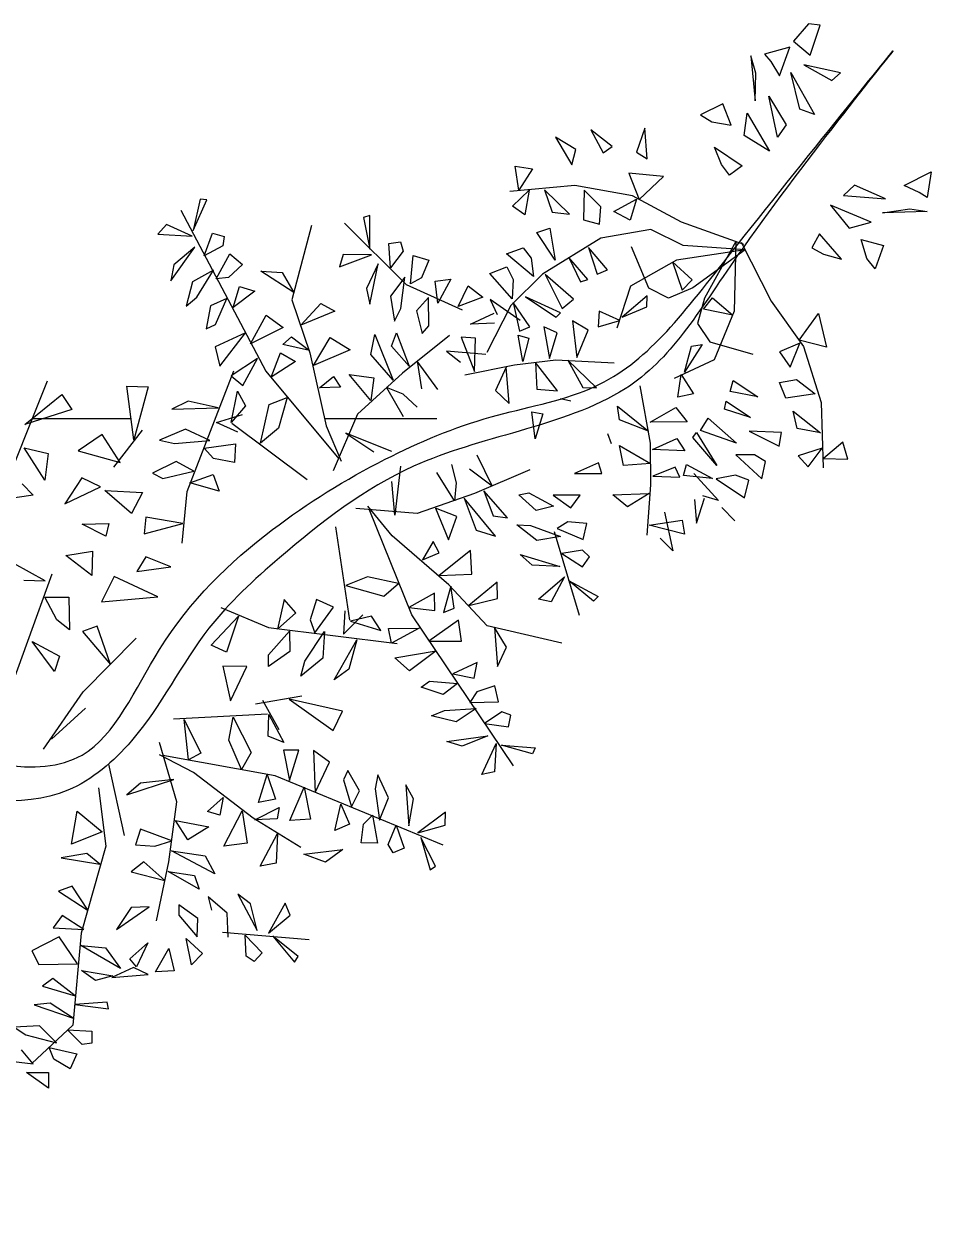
# Model space of a CAD drawing. Header units: millimetres. Extents: x 253.04 to 254.16, y 2603.95 to 2605.54.
# Drawn here: x 253.535 to 254.161, y 2604.718 to 2605.543 of the extents above; entities that cross this region are included whole.
import ezdxf

# ---------------------------------------------------------------- set-up
doc = ezdxf.new("R2010")
doc.units = ezdxf.units.MM
doc.header["$LTSCALE"] = 10
doc.layers.add('Vegetais', color=94, linetype='Continuous')

msp = doc.modelspace()

# ---------------------------------------------------------------- linework, layer by layer
at = {"layer": 'Vegetais'}
for p, q in [((254.07607, 2605.54347), (254.06574, 2605.53153)), ((254.08432, 2605.54254), (254.07607, 2605.54347)), ((254.0774, 2605.5218), (254.08432, 2605.54254)), ((254.06325, 2605.52737), (254.04585, 2605.52249)), ((254.0562, 2605.50769), (254.06325, 2605.52737)), ((254.06574, 2605.53153), (254.0774, 2605.5218)), ((254.03636, 2605.52135), (254.03944, 2605.49047)), ((254.03971, 2605.50955), (254.03636, 2605.52135)), ((254.04585, 2605.52249), (254.0501, 2605.51744)), ((254.0774, 2605.5218), (254.0774, 2605.5218)), ((254.0501, 2605.51744), (254.0562, 2605.50769)), ((254.06406, 2605.50992), (254.06406, 2605.50992)), ((254.07012, 2605.48453), (254.06406, 2605.50992)), ((254.06406, 2605.50992), (254.08041, 2605.48085)), ((254.07305, 2605.51528), (254.07305, 2605.51528)), ((254.09833, 2605.50977), (254.07305, 2605.51528)), ((254.07305, 2605.51528), (254.09235, 2605.50434)), ((254.03944, 2605.49047), (254.03971, 2605.50955)), ((254.0562, 2605.50769), (254.0562, 2605.50769)), ((254.09235, 2605.50434), (254.09833, 2605.50977)), ((254.04868, 2605.49372), (254.04868, 2605.49372)), ((254.05467, 2605.46533), (254.04868, 2605.49372)), ((254.04868, 2605.49372), (254.06072, 2605.47377)), ((254.017, 2605.48841), (254.00165, 2605.48078)), ((254.02284, 2605.4737), (254.017, 2605.48841)), ((254.03944, 2605.49047), (254.03944, 2605.49047)), ((254.00165, 2605.48078), (254.00951, 2605.47594)), ((254.03185, 2605.46644), (254.03384, 2605.48187)), ((254.03384, 2605.48187), (254.03384, 2605.48187)), ((254.03384, 2605.48187), (254.0492, 2605.45568)), ((254.08041, 2605.48085), (254.07012, 2605.48453)), ((253.92601, 2605.47027), (253.92601, 2605.47027)), ((253.94064, 2605.45898), (253.92601, 2605.47027)), ((253.92601, 2605.47027), (253.93454, 2605.4546)), ((253.96332, 2605.47156), (253.95739, 2605.455)), ((253.96332, 2605.47156), (253.96332, 2605.47156)), ((253.9648, 2605.45033), (253.96332, 2605.47156)), ((254.00951, 2605.47594), (254.02284, 2605.4737)), ((254.02284, 2605.4737), (254.02284, 2605.4737)), ((254.06072, 2605.47377), (254.05467, 2605.46533)), ((253.90156, 2605.4654), (253.90156, 2605.4654)), ((253.91565, 2605.45682), (253.90156, 2605.4654)), ((253.90156, 2605.4654), (253.91286, 2605.44621)), ((254.0492, 2605.45568), (254.03185, 2605.46644)), ((253.91286, 2605.44621), (253.91565, 2605.45682)), ((253.93454, 2605.4546), (253.94064, 2605.45898)), ((253.95739, 2605.455), (253.9648, 2605.45033)), ((254.0113, 2605.45839), (254.0113, 2605.45839)), ((254.01615, 2605.44656), (254.0113, 2605.45839)), ((254.0113, 2605.45839), (254.03041, 2605.4455)), ((253.87368, 2605.44534), (253.88567, 2605.44358)), ((253.87633, 2605.42875), (253.87368, 2605.44534)), ((254.02155, 2605.43908), (254.01615, 2605.44656)), ((254.03041, 2605.4455), (254.02155, 2605.43908)), ((253.88567, 2605.44358), (253.87633, 2605.42875)), ((253.95223, 2605.44057), (253.95934, 2605.42238)), ((253.97607, 2605.4381), (253.95223, 2605.44057)), ((253.95934, 2605.42238), (253.97607, 2605.4381)), ((254.14211, 2605.43198), (254.16075, 2605.44145)), ((254.16075, 2605.44145), (254.1581, 2605.42358)), ((253.91489, 2605.432), (253.87, 2605.42788)), ((253.87188, 2605.41773), (253.88339, 2605.42875)), ((253.87633, 2605.42875), (253.87633, 2605.42875)), ((253.88339, 2605.42875), (253.88031, 2605.41168)), ((253.88339, 2605.42875), (253.88339, 2605.42875)), ((253.89407, 2605.42896), (253.89407, 2605.42896)), ((253.89407, 2605.42896), (253.89914, 2605.41352)), ((253.91128, 2605.4122), (253.89407, 2605.42896)), ((253.95471, 2605.42482), (253.91489, 2605.432)), ((253.92127, 2605.42882), (253.92097, 2605.40823)), ((253.92127, 2605.42882), (253.92127, 2605.42882)), ((253.93274, 2605.41714), (253.92127, 2605.42882)), ((254.10789, 2605.4322), (254.10028, 2605.42514)), ((254.1292, 2605.42276), (254.10789, 2605.4322)), ((254.14211, 2605.43198), (254.14211, 2605.43198)), ((254.15255, 2605.42716), (254.14211, 2605.43198)), ((253.65636, 2605.42256), (253.65145, 2605.40084)), ((253.65145, 2605.40084), (253.66087, 2605.42209)), ((253.66087, 2605.42209), (253.65636, 2605.42256)), ((253.94172, 2605.41405), (253.95739, 2605.42257)), ((253.95739, 2605.42257), (253.95316, 2605.40794)), ((253.98858, 2605.40664), (253.95471, 2605.42482)), ((253.95739, 2605.42257), (253.95739, 2605.42257)), ((253.95934, 2605.42238), (253.95934, 2605.42238)), ((254.10028, 2605.42514), (254.1292, 2605.42276)), ((254.1292, 2605.42276), (254.1292, 2605.42276)), ((254.1581, 2605.42358), (254.15255, 2605.42716)), ((253.64293, 2605.41486), (253.70155, 2605.30374)), ((253.77343, 2605.41118), (253.76912, 2605.40977)), ((253.7735, 2605.38793), (253.77343, 2605.41118)), ((253.88031, 2605.41168), (253.87188, 2605.41773)), ((253.89914, 2605.41352), (253.91128, 2605.4122)), ((253.93203, 2605.40528), (253.93274, 2605.41714)), ((253.95316, 2605.40794), (253.94172, 2605.41405)), ((254.0914, 2605.41849), (254.10425, 2605.40263)), ((254.11931, 2605.40655), (254.0914, 2605.41849)), ((254.12713, 2605.41319), (254.14603, 2605.41585)), ((254.15816, 2605.41402), (254.12713, 2605.41319)), ((254.12713, 2605.41319), (254.12713, 2605.41319)), ((254.14603, 2605.41585), (254.15816, 2605.41402)), ((253.63311, 2605.40512), (253.62722, 2605.39829)), ((253.65086, 2605.39703), (253.63311, 2605.40512)), ((253.73326, 2605.40437), (253.7195, 2605.35311)), ((253.7559, 2605.40592), (253.79855, 2605.36366)), ((253.76912, 2605.40977), (253.7735, 2605.38793)), ((253.92097, 2605.40823), (253.93203, 2605.40528)), ((254.03147, 2605.39129), (253.98858, 2605.40664)), ((254.10425, 2605.40263), (254.11931, 2605.40655)), ((254.11931, 2605.40655), (254.11931, 2605.40655)), ((253.62722, 2605.39829), (253.65086, 2605.39703)), ((253.65918, 2605.38332), (253.66493, 2605.39915)), ((253.66493, 2605.39915), (253.67283, 2605.39682)), ((253.67283, 2605.39682), (253.67189, 2605.39024)), ((253.88861, 2605.39962), (253.89769, 2605.40243)), ((253.90142, 2605.3804), (253.88861, 2605.39962)), ((253.93286, 2605.39564), (253.89264, 2605.37068)), ((253.89769, 2605.40243), (253.90142, 2605.3804)), ((253.96726, 2605.4015), (253.93286, 2605.39564)), ((253.98957, 2605.39049), (253.96726, 2605.4015)), ((254.08366, 2605.39858), (254.0784, 2605.38898)), ((254.09885, 2605.38124), (254.08366, 2605.39858)), ((254.11259, 2605.39461), (254.11259, 2605.39461)), ((254.11649, 2605.38167), (254.11259, 2605.39461)), ((254.11259, 2605.39461), (254.12791, 2605.39067)), ((253.63602, 2605.36626), (253.65267, 2605.38941)), ((253.65267, 2605.38941), (253.63822, 2605.37718)), ((253.67189, 2605.39024), (253.65918, 2605.38332)), ((253.7865, 2605.3919), (253.79467, 2605.393)), ((253.78771, 2605.3751), (253.7865, 2605.3919)), ((253.79649, 2605.3866), (253.78771, 2605.3751)), ((253.79467, 2605.393), (253.79649, 2605.3866)), ((253.8677, 2605.3849), (253.87921, 2605.38886)), ((253.87921, 2605.38886), (253.88476, 2605.38182)), ((253.92423, 2605.38915), (253.92423, 2605.38915)), ((253.93742, 2605.37383), (253.92423, 2605.38915)), ((253.92423, 2605.38915), (253.93029, 2605.37083)), ((253.96593, 2605.3611), (253.95393, 2605.38962)), ((254.0325, 2605.38764), (253.98499, 2605.38052)), ((254.0325, 2605.38764), (253.98957, 2605.39049)), ((254.0325, 2605.38764), (253.99629, 2605.36134)), ((254.02599, 2605.39337), (254.00445, 2605.35414)), ((254.02599, 2605.39337), (254.02491, 2605.34534)), ((254.02975, 2605.39281), (254.05036, 2605.35219)), ((254.0784, 2605.38898), (254.08651, 2605.38457)), ((254.12791, 2605.39067), (254.12227, 2605.37448)), ((253.66732, 2605.36762), (253.6769, 2605.38476)), ((253.6769, 2605.38476), (253.68556, 2605.37736)), ((253.75502, 2605.38436), (253.75242, 2605.37572)), ((253.75242, 2605.37572), (253.77452, 2605.38422)), ((253.77452, 2605.38422), (253.75502, 2605.38436)), ((253.77928, 2605.37801), (253.77108, 2605.36094)), ((253.77353, 2605.35008), (253.77928, 2605.37801)), ((253.80155, 2605.36409), (253.80331, 2605.38364)), ((253.80331, 2605.38364), (253.81423, 2605.38043)), ((253.81423, 2605.38043), (253.80909, 2605.3683)), ((253.88629, 2605.36916), (253.8677, 2605.3849)), ((253.88476, 2605.38182), (253.88629, 2605.36916)), ((253.90142, 2605.3804), (253.90142, 2605.3804)), ((253.9107, 2605.38238), (253.9107, 2605.38238)), ((253.9239, 2605.36706), (253.9107, 2605.38238)), ((253.9107, 2605.38238), (253.91875, 2605.36537)), ((253.98499, 2605.38052), (253.95333, 2605.36258)), ((253.98226, 2605.37923), (253.98226, 2605.37923)), ((253.99596, 2605.36675), (253.98226, 2605.37923)), ((253.98226, 2605.37923), (253.98889, 2605.35969)), ((254.08651, 2605.38457), (254.09885, 2605.38124)), ((254.09885, 2605.38124), (254.09885, 2605.38124)), ((254.12227, 2605.37448), (254.11649, 2605.38167)), ((253.63822, 2605.37718), (253.63602, 2605.36626)), ((253.66564, 2605.37343), (253.65109, 2605.36558)), ((253.6541, 2605.35484), (253.66564, 2605.37343)), ((253.68556, 2605.37736), (253.67592, 2605.36839)), ((253.69811, 2605.37276), (253.71287, 2605.37187)), ((253.7209, 2605.35809), (253.69811, 2605.37276)), ((253.71287, 2605.37187), (253.7209, 2605.35809)), ((253.85628, 2605.37132), (253.86795, 2605.37573)), ((253.87167, 2605.3537), (253.85628, 2605.37132)), ((253.86795, 2605.37573), (253.87242, 2605.36706)), ((253.89264, 2605.37068), (253.87082, 2605.34921)), ((253.89436, 2605.37056), (253.89436, 2605.37056)), ((253.91398, 2605.35345), (253.89436, 2605.37056)), ((253.89436, 2605.37056), (253.90617, 2605.34716)), ((253.93029, 2605.37083), (253.93742, 2605.37383)), ((253.65109, 2605.36558), (253.64672, 2605.34862)), ((253.67592, 2605.36839), (253.66732, 2605.36762)), ((253.66732, 2605.36762), (253.66732, 2605.36762)), ((253.67916, 2605.34782), (253.68352, 2605.36233)), ((253.68352, 2605.36233), (253.69395, 2605.35915)), ((253.79765, 2605.36871), (253.78757, 2605.3556)), ((253.7947, 2605.34702), (253.79765, 2605.36871)), ((253.79855, 2605.36366), (253.83703, 2605.34626)), ((253.80909, 2605.3683), (253.80155, 2605.36409)), ((253.80155, 2605.36409), (253.80155, 2605.36409)), ((253.8185, 2605.36587), (253.82932, 2605.36723)), ((253.82044, 2605.35084), (253.8185, 2605.36587)), ((253.82932, 2605.36723), (253.82044, 2605.35084)), ((253.83428, 2605.34852), (253.84129, 2605.3627)), ((253.84129, 2605.3627), (253.8515, 2605.35496)), ((253.87242, 2605.36706), (253.87167, 2605.3537)), ((253.88629, 2605.36916), (253.88629, 2605.36916)), ((253.91875, 2605.36537), (253.9239, 2605.36706)), ((253.95333, 2605.36258), (253.94398, 2605.33362)), ((253.99629, 2605.36134), (253.9796, 2605.35419)), ((253.98889, 2605.35969), (253.99596, 2605.36675)), ((253.64672, 2605.34862), (253.6541, 2605.35484)), ((253.67484, 2605.35396), (253.66337, 2605.34894)), ((253.66701, 2605.33615), (253.67484, 2605.35396)), ((253.69395, 2605.35915), (253.67916, 2605.34782)), ((253.7195, 2605.35311), (253.73191, 2605.31659)), ((253.77108, 2605.36094), (253.77353, 2605.35008)), ((253.78757, 2605.3556), (253.7905, 2605.33834)), ((253.81399, 2605.35468), (253.80557, 2605.34542)), ((253.81411, 2605.33523), (253.81399, 2605.35468)), ((253.8515, 2605.35496), (253.83428, 2605.34852)), ((253.85655, 2605.35327), (253.86129, 2605.34296)), ((253.87721, 2605.33881), (253.85655, 2605.35327)), ((253.87167, 2605.3537), (253.87167, 2605.3537)), ((253.8808, 2605.35523), (253.8808, 2605.35523)), ((253.8808, 2605.35523), (253.90198, 2605.34109)), ((253.90505, 2605.34402), (253.8808, 2605.35523)), ((253.90617, 2605.34716), (253.91398, 2605.35345)), ((253.96476, 2605.35571), (253.94745, 2605.34121)), ((253.96459, 2605.3482), (253.96476, 2605.35571)), ((253.9796, 2605.35419), (253.96593, 2605.3611)), ((254.00445, 2605.35414), (253.99946, 2605.33669)), ((254.00375, 2605.3466), (254.00987, 2605.3545)), ((254.00987, 2605.3545), (254.02397, 2605.34247)), ((253.66337, 2605.34894), (253.66058, 2605.33298)), ((253.67916, 2605.34782), (253.67916, 2605.34782)), ((253.72585, 2605.3355), (253.7396, 2605.35061)), ((253.74924, 2605.34517), (253.72585, 2605.3355)), ((253.7396, 2605.35061), (253.74924, 2605.34517)), ((253.7905, 2605.33834), (253.7947, 2605.34702)), ((253.80557, 2605.34542), (253.80954, 2605.32972)), ((253.82044, 2605.35084), (253.82044, 2605.35084)), ((253.87082, 2605.34921), (253.85418, 2605.31681)), ((253.87229, 2605.35121), (253.87229, 2605.35121)), ((253.88395, 2605.33442), (253.87229, 2605.35121)), ((253.87229, 2605.35121), (253.87682, 2605.33142)), ((253.93176, 2605.34532), (253.93092, 2605.33451)), ((253.94604, 2605.33869), (253.93176, 2605.34532)), ((253.94745, 2605.34121), (253.96459, 2605.3482)), ((254.02397, 2605.34247), (254.00375, 2605.3466)), ((254.02491, 2605.34534), (254.01109, 2605.31168)), ((254.05036, 2605.35219), (254.07266, 2605.32087)), ((253.69115, 2605.32268), (253.70189, 2605.34254)), ((253.70189, 2605.34254), (253.71354, 2605.33393)), ((253.84292, 2605.33623), (253.85934, 2605.34394)), ((253.85937, 2605.33686), (253.84292, 2605.33623)), ((253.90198, 2605.34109), (253.90505, 2605.34402)), ((253.9132, 2605.33858), (253.91625, 2605.31327)), ((253.92403, 2605.33218), (253.9132, 2605.33858)), ((253.93092, 2605.33451), (253.94604, 2605.33869)), ((253.94604, 2605.33869), (253.94604, 2605.33869)), ((253.94745, 2605.34121), (253.94745, 2605.34121)), ((253.99946, 2605.33669), (254.00804, 2605.32399)), ((254.02397, 2605.34247), (254.02397, 2605.34247)), ((254.06966, 2605.32517), (254.08315, 2605.34374)), ((254.08315, 2605.34374), (254.0886, 2605.32039)), ((253.66058, 2605.33298), (253.66701, 2605.33615)), ((253.68769, 2605.33026), (253.66675, 2605.32058)), ((253.67001, 2605.30734), (253.68769, 2605.33026)), ((253.71354, 2605.33393), (253.69115, 2605.32268)), ((253.77404, 2605.31537), (253.77688, 2605.32913)), ((253.77688, 2605.32913), (253.78963, 2605.29771)), ((253.78839, 2605.3211), (253.79184, 2605.33037)), ((253.79184, 2605.33037), (253.80048, 2605.30722)), ((253.82837, 2605.32837), (253.79589, 2605.30255)), ((253.80954, 2605.32972), (253.81411, 2605.33523)), ((253.87586, 2605.32873), (253.88318, 2605.32662)), ((253.87891, 2605.31048), (253.87586, 2605.32873)), ((253.87682, 2605.33142), (253.88395, 2605.33442)), ((253.89357, 2605.33451), (253.8973, 2605.31248)), ((253.90265, 2605.33025), (253.89357, 2605.33451)), ((253.8973, 2605.31248), (253.90265, 2605.33025)), ((253.91625, 2605.31327), (253.92403, 2605.33218)), ((253.66675, 2605.32058), (253.67001, 2605.30734)), ((253.71335, 2605.32228), (253.71941, 2605.32744)), ((253.73172, 2605.31813), (253.71335, 2605.32228)), ((253.71941, 2605.32744), (253.73172, 2605.31813)), ((253.73453, 2605.30771), (253.74598, 2605.32714)), ((253.74598, 2605.32714), (253.75982, 2605.31858)), ((253.80048, 2605.30722), (253.78839, 2605.3211)), ((253.83644, 2605.32719), (253.8457, 2605.30369)), ((253.84635, 2605.32667), (253.83644, 2605.32719)), ((253.8457, 2605.30369), (253.84635, 2605.32667)), ((253.88318, 2605.32662), (253.87891, 2605.31048)), ((254.00284, 2605.32215), (253.99063, 2605.30316)), ((253.99063, 2605.30316), (253.99541, 2605.32104)), ((253.99541, 2605.32104), (254.00284, 2605.32215)), ((254.00804, 2605.32399), (254.03784, 2605.31567)), ((254.0701, 2605.32326), (254.05611, 2605.31722)), ((254.06361, 2605.30664), (254.0701, 2605.32326)), ((254.06966, 2605.32517), (254.06966, 2605.32517)), ((254.0886, 2605.32039), (254.06966, 2605.32517)), ((254.0701, 2605.32326), (254.0701, 2605.32326)), ((254.07266, 2605.32087), (254.0848, 2605.28227)), ((253.69594, 2605.31262), (253.67775, 2605.30069)), ((253.68575, 2605.29399), (253.69594, 2605.31262)), ((253.70525, 2605.29965), (253.71175, 2605.31639)), ((253.71175, 2605.31639), (253.72211, 2605.31052)), ((253.73191, 2605.31659), (253.74335, 2605.26616)), ((253.75982, 2605.31858), (253.73453, 2605.30771)), ((253.78963, 2605.29771), (253.77404, 2605.31537)), ((253.82623, 2605.31771), (253.83592, 2605.31008)), ((253.85343, 2605.31537), (253.82623, 2605.31771)), ((253.87334, 2605.30831), (253.90183, 2605.31174)), ((253.8973, 2605.31248), (253.8973, 2605.31248)), ((253.90183, 2605.31174), (253.94195, 2605.30962)), ((253.91625, 2605.31327), (253.91625, 2605.31327)), ((254.05611, 2605.31722), (254.06361, 2605.30664)), ((253.64731, 2605.22071), (253.67946, 2605.30415)), ((253.70155, 2605.30374), (253.75207, 2605.24339)), ((253.72211, 2605.31052), (253.70525, 2605.29965)), ((253.82024, 2605.2912), (253.80616, 2605.31069)), ((253.80616, 2605.31069), (253.80916, 2605.29153)), ((253.83907, 2605.3014), (253.87334, 2605.30831)), ((253.8457, 2605.30369), (253.8457, 2605.30369)), ((253.8674, 2605.30652), (253.86014, 2605.29045)), ((253.86956, 2605.28152), (253.8674, 2605.30652)), ((253.88777, 2605.30983), (253.88872, 2605.29132)), ((253.90297, 2605.29026), (253.88777, 2605.30983)), ((253.92992, 2605.29222), (253.91005, 2605.31145)), ((253.91005, 2605.31145), (253.92046, 2605.29258)), ((254.01109, 2605.31168), (253.98354, 2605.29876)), ((253.55075, 2605.29692), (253.50459, 2605.1818)), ((253.67775, 2605.30069), (253.68575, 2605.29399)), ((253.73867, 2605.29237), (253.74833, 2605.30024)), ((253.74833, 2605.30024), (253.7532, 2605.29289)), ((253.75924, 2605.30158), (253.77609, 2605.29914)), ((253.77419, 2605.28353), (253.75924, 2605.30158)), ((253.79589, 2605.30255), (253.76501, 2605.27418)), ((253.77609, 2605.29914), (253.77419, 2605.28353)), ((253.98606, 2605.28592), (253.98831, 2605.30145)), ((253.98831, 2605.30145), (253.98831, 2605.30145)), ((253.98831, 2605.30145), (253.99668, 2605.28811)), ((253.99063, 2605.30316), (253.99063, 2605.30316)), ((254.02217, 2605.28986), (254.02425, 2605.29731)), ((254.02425, 2605.29731), (254.0411, 2605.28615)), ((254.05613, 2605.29591), (254.06781, 2605.29811)), ((254.06045, 2605.28531), (254.05613, 2605.29591)), ((254.06781, 2605.29811), (254.08083, 2605.2882)), ((253.53531, 2605.26707), (253.56088, 2605.28771)), ((253.56088, 2605.28771), (253.56771, 2605.27741)), ((253.60562, 2605.29353), (253.62046, 2605.2931)), ((253.61048, 2605.25655), (253.60562, 2605.29353)), ((253.62046, 2605.2931), (253.61048, 2605.25655)), ((253.67781, 2605.26847), (253.68214, 2605.29005)), ((253.68214, 2605.29005), (253.68772, 2605.27982)), ((253.7532, 2605.29289), (253.73867, 2605.29237)), ((253.79638, 2605.28789), (253.78495, 2605.29265)), ((253.78495, 2605.29265), (253.79647, 2605.27265)), ((253.80604, 2605.27891), (253.79638, 2605.28789)), ((253.86014, 2605.29045), (253.86956, 2605.28152)), ((253.88872, 2605.29132), (253.90297, 2605.29026)), ((253.92046, 2605.29258), (253.92992, 2605.29222)), ((253.96713, 2605.25419), (253.95998, 2605.29373)), ((253.99668, 2605.28811), (253.98606, 2605.28592)), ((254.0411, 2605.28615), (254.02217, 2605.28986)), ((254.08083, 2605.2882), (254.06045, 2605.28531)), ((254.08083, 2605.2882), (254.08083, 2605.2882)), ((253.64798, 2605.28312), (253.63673, 2605.27772)), ((253.66866, 2605.27842), (253.64798, 2605.28312)), ((253.68772, 2605.27982), (253.67781, 2605.26847)), ((253.69795, 2605.25413), (253.70397, 2605.28077)), ((253.70397, 2605.28077), (253.71647, 2605.28556)), ((253.71647, 2605.28556), (253.71033, 2605.26438)), ((253.91206, 2605.28322), (253.90503, 2605.28473)), ((253.94424, 2605.27961), (253.96581, 2605.26231)), ((253.94578, 2605.27026), (253.94424, 2605.27961)), ((253.96683, 2605.26869), (253.98462, 2605.27879)), ((253.98462, 2605.27879), (253.99233, 2605.26885)), ((254.0182, 2605.27772), (254.01923, 2605.28304)), ((254.01923, 2605.28304), (254.03609, 2605.27188)), ((254.0411, 2605.28615), (254.0411, 2605.28615)), ((254.0848, 2605.28227), (254.08635, 2605.23723)), ((253.56771, 2605.27741), (253.53531, 2605.26707)), ((253.54043, 2605.2712), (253.60855, 2605.2712)), ((253.63673, 2605.27772), (253.66866, 2605.27842)), ((253.66759, 2605.2685), (253.68563, 2605.27401)), ((253.74221, 2605.2712), (253.81957, 2605.2712)), ((253.76501, 2605.27418), (253.74802, 2605.23507)), ((253.88514, 2605.2757), (253.89278, 2605.27448)), ((253.88759, 2605.25715), (253.88514, 2605.2757)), ((253.89278, 2605.27448), (253.88759, 2605.25715)), ((254.00172, 2605.26296), (254.00698, 2605.27149)), ((254.00698, 2605.27149), (254.02642, 2605.25418)), ((254.03609, 2605.27188), (254.0182, 2605.27772)), ((254.03609, 2605.27188), (254.03609, 2605.27188)), ((254.0656, 2605.27621), (254.0844, 2605.26123)), ((254.06844, 2605.26432), (254.0656, 2605.27621)), ((253.53531, 2605.26707), (253.53531, 2605.26707)), ((253.5967, 2605.23764), (253.61647, 2605.26321)), ((253.64627, 2605.26378), (253.62815, 2605.25627)), ((253.6631, 2605.25605), (253.64627, 2605.26378)), ((253.68234, 2605.26178), (253.66759, 2605.2685)), ((253.73028, 2605.22874), (253.67818, 2605.2677)), ((253.71033, 2605.26438), (253.69795, 2605.25413)), ((253.74335, 2605.26616), (253.75359, 2605.24169)), ((253.96581, 2605.26231), (253.94578, 2605.27026)), ((253.99233, 2605.26885), (253.96683, 2605.26869)), ((253.96683, 2605.26869), (253.96683, 2605.26869)), ((254.02642, 2605.25418), (254.00172, 2605.26296)), ((254.0353, 2605.26242), (254.0353, 2605.26242)), ((254.05762, 2605.2615), (254.0353, 2605.26242)), ((254.0353, 2605.26242), (254.05598, 2605.25213)), ((254.0844, 2605.26123), (254.06844, 2605.26432)), ((253.5886, 2605.26016), (253.57222, 2605.24875)), ((253.6011, 2605.24078), (253.5886, 2605.26016)), ((253.62815, 2605.25627), (253.63868, 2605.25385)), ((253.63868, 2605.25385), (253.6631, 2605.25605)), ((253.78856, 2605.24847), (253.75688, 2605.26107)), ((253.75688, 2605.26107), (253.77628, 2605.24826)), ((253.93755, 2605.26076), (253.93993, 2605.25397)), ((253.96731, 2605.2255), (253.96713, 2605.25419)), ((253.96843, 2605.24979), (253.98539, 2605.25733)), ((253.98539, 2605.25733), (253.99075, 2605.24886)), ((253.99622, 2605.25804), (253.99875, 2605.26145)), ((254.01292, 2605.2388), (253.99622, 2605.25804)), ((253.99875, 2605.26145), (254.01292, 2605.2388)), ((254.02642, 2605.25418), (254.02642, 2605.25418)), ((254.05598, 2605.25213), (254.05762, 2605.2615)), ((254.0844, 2605.26123), (254.0844, 2605.26123)), ((254.09995, 2605.25474), (254.08642, 2605.24361)), ((254.10321, 2605.24307), (254.09995, 2605.25474)), ((253.53485, 2605.25103), (253.53485, 2605.25103)), ((253.54905, 2605.22863), (253.53485, 2605.25103)), ((253.53485, 2605.25103), (253.55137, 2605.24699)), ((253.55137, 2605.24699), (253.54905, 2605.22863)), ((253.57222, 2605.24875), (253.6011, 2605.24078)), ((253.65902, 2605.25063), (253.68081, 2605.2536)), ((253.65902, 2605.25063), (253.65902, 2605.25063)), ((253.66551, 2605.24346), (253.65902, 2605.25063)), ((253.68081, 2605.2536), (253.68003, 2605.24087)), ((253.84722, 2605.24616), (253.85777, 2605.22455)), ((253.94568, 2605.25263), (253.96701, 2605.24001)), ((253.94853, 2605.23862), (253.94568, 2605.25263)), ((253.96843, 2605.24979), (253.96843, 2605.24979)), ((253.99075, 2605.24886), (253.96843, 2605.24979)), ((254.0388, 2605.24608), (254.02605, 2605.246)), ((254.02605, 2605.246), (254.02605, 2605.246)), ((254.02605, 2605.246), (254.044, 2605.22953)), ((254.04648, 2605.24145), (254.0388, 2605.24608)), ((254.08553, 2605.25062), (254.06898, 2605.24541)), ((254.07604, 2605.23781), (254.08553, 2605.25062)), ((254.08553, 2605.25062), (254.08553, 2605.25062)), ((253.63965, 2605.24158), (253.62349, 2605.23333)), ((253.65186, 2605.23471), (253.63965, 2605.24158)), ((253.68003, 2605.24087), (253.66551, 2605.24346)), ((253.79461, 2605.23838), (253.79077, 2605.20451)), ((253.82969, 2605.23944), (253.83305, 2605.22668)), ((253.9313, 2605.24053), (253.91477, 2605.2332)), ((253.93347, 2605.2331), (253.9313, 2605.24053)), ((253.96701, 2605.24001), (253.94853, 2605.23862)), ((253.98424, 2605.23756), (253.96876, 2605.2313)), ((253.98725, 2605.23057), (253.98424, 2605.23756)), ((253.9898, 2605.23186), (253.99188, 2605.23931)), ((253.99188, 2605.23931), (254.01, 2605.22986)), ((254.01292, 2605.2388), (254.01292, 2605.2388)), ((254.044, 2605.22953), (254.04648, 2605.24145)), ((254.06898, 2605.24541), (254.07604, 2605.23781)), ((254.08642, 2605.24361), (254.08642, 2605.24361)), ((254.08642, 2605.24361), (254.10321, 2605.24307)), ((253.57465, 2605.23026), (253.56283, 2605.21218)), ((253.58754, 2605.22394), (253.57465, 2605.23026)), ((253.62349, 2605.23333), (253.63066, 2605.22972)), ((253.63066, 2605.22972), (253.65186, 2605.23471)), ((253.64928, 2605.2267), (253.6652, 2605.23257)), ((253.6652, 2605.23257), (253.66939, 2605.2211)), ((253.83186, 2605.21436), (253.81965, 2605.23395)), ((253.85777, 2605.22455), (253.84229, 2605.23624)), ((253.88384, 2605.23579), (253.84574, 2605.21934)), ((253.91477, 2605.2332), (253.93347, 2605.2331)), ((253.96876, 2605.2313), (253.98725, 2605.23057)), ((254.01, 2605.22986), (253.9898, 2605.23186)), ((253.99709, 2605.23318), (254.01402, 2605.2145)), ((254.01, 2605.22986), (254.01, 2605.22986)), ((254.02571, 2605.23197), (254.01255, 2605.22955)), ((254.01255, 2605.22955), (254.01255, 2605.22955)), ((254.01255, 2605.22955), (254.03197, 2605.2165)), ((254.03487, 2605.22863), (254.02571, 2605.23197)), ((253.53352, 2605.22611), (253.54102, 2605.21817)), ((253.56283, 2605.21218), (253.58754, 2605.22394)), ((253.58754, 2605.22394), (253.58754, 2605.22394)), ((253.60898, 2605.20549), (253.59044, 2605.22148)), ((253.59044, 2605.22148), (253.61654, 2605.22012)), ((253.64928, 2605.2267), (253.64928, 2605.2267)), ((253.66939, 2605.2211), (253.64928, 2605.2267)), ((253.79077, 2605.20451), (253.78862, 2605.22765)), ((253.83305, 2605.22668), (253.83186, 2605.21436)), ((253.86837, 2605.20264), (253.85203, 2605.22118)), ((253.85203, 2605.22118), (253.85856, 2605.20397)), ((253.96476, 2605.19063), (253.96731, 2605.2255)), ((254.03197, 2605.2165), (254.03487, 2605.22863)), ((253.54102, 2605.21817), (253.51714, 2605.21471)), ((253.61654, 2605.22012), (253.60898, 2605.20549)), ((253.64389, 2605.18515), (253.64731, 2605.22071)), ((253.84574, 2605.21934), (253.80617, 2605.20549)), ((253.86022, 2605.19004), (253.83852, 2605.2161)), ((253.83852, 2605.2161), (253.84674, 2605.19403)), ((253.87614, 2605.21855), (253.88316, 2605.21998)), ((253.88812, 2605.20765), (253.87614, 2605.21855)), ((253.88316, 2605.21998), (253.90025, 2605.2107)), ((253.91855, 2605.21831), (253.89991, 2605.21821)), ((253.89991, 2605.21821), (253.89991, 2605.21821)), ((253.89991, 2605.21821), (253.91225, 2605.20941)), ((253.91225, 2605.20941), (253.91855, 2605.21831)), ((253.94121, 2605.21838), (253.96628, 2605.21939)), ((253.95125, 2605.21016), (253.94121, 2605.21838)), ((253.96628, 2605.21939), (253.95125, 2605.21016)), ((253.99739, 2605.21523), (253.99884, 2605.19883)), ((253.99884, 2605.19883), (254.00442, 2605.21609)), ((254.01402, 2605.2145), (254.0032, 2605.2179)), ((253.80617, 2605.20549), (253.76366, 2605.20895)), ((253.78888, 2605.19017), (253.77213, 2605.21074)), ((253.8023, 2605.13559), (253.77292, 2605.2086)), ((253.8334, 2605.20348), (253.81874, 2605.20917)), ((253.81874, 2605.20917), (253.82761, 2605.18747)), ((253.90025, 2605.2107), (253.88812, 2605.20765)), ((253.97682, 2605.20663), (253.98256, 2605.17994)), ((254.0253, 2605.20054), (254.01633, 2605.2097)), ((253.5749, 2605.19816), (253.59334, 2605.19881)), ((253.5749, 2605.19816), (253.5749, 2605.19816)), ((253.5913, 2605.18996), (253.5749, 2605.19816)), ((253.59334, 2605.19881), (253.5913, 2605.18996)), ((253.61872, 2605.20312), (253.61779, 2605.19156)), ((253.61779, 2605.19156), (253.64444, 2605.1988)), ((253.64444, 2605.1988), (253.61872, 2605.20312)), ((253.74972, 2605.19629), (253.7595, 2605.13198)), ((253.82761, 2605.18747), (253.8334, 2605.20348)), ((253.85856, 2605.20397), (253.86837, 2605.20264)), ((253.87476, 2605.1977), (253.8844, 2605.19731)), ((253.8886, 2605.18698), (253.87476, 2605.1977)), ((253.8844, 2605.19731), (253.90492, 2605.18968)), ((253.90996, 2605.19996), (253.90268, 2605.1953)), ((253.92307, 2605.19877), (253.90996, 2605.19996)), ((253.92075, 2605.18762), (253.92307, 2605.19877)), ((253.96621, 2605.1975), (253.98892, 2605.20104)), ((253.96621, 2605.1975), (253.96621, 2605.1975)), ((253.99068, 2605.19127), (253.96621, 2605.1975)), ((253.98892, 2605.20104), (253.99068, 2605.19127)), ((253.82795, 2605.1563), (253.78888, 2605.19017)), ((253.84674, 2605.19403), (253.86022, 2605.19004)), ((253.90492, 2605.18968), (253.8886, 2605.18698)), ((253.91803, 2605.13532), (253.90088, 2605.19286)), ((253.90268, 2605.1953), (253.90268, 2605.1953)), ((253.90268, 2605.1953), (253.92075, 2605.18762)), ((253.98256, 2605.17994), (253.97378, 2605.1886)), ((253.81709, 2605.18625), (253.80978, 2605.17369)), ((253.82128, 2605.17849), (253.81709, 2605.18625)), ((253.84287, 2605.17997), (253.82136, 2605.16279)), ((253.84389, 2605.16373), (253.84287, 2605.17997)), ((253.92014, 2605.18022), (253.90586, 2605.1779)), ((253.92492, 2605.17559), (253.92014, 2605.18022)), ((253.56357, 2605.17651), (253.58208, 2605.17953)), ((253.56357, 2605.17651), (253.56357, 2605.17651)), ((253.58159, 2605.16291), (253.56357, 2605.17651)), ((253.58208, 2605.17953), (253.58159, 2605.16291)), ((253.61881, 2605.17578), (253.61257, 2605.16557)), ((253.63614, 2605.16874), (253.61881, 2605.17578)), ((253.80978, 2605.17369), (253.82128, 2605.17849)), ((253.88553, 2605.16992), (253.87711, 2605.17721)), ((253.87711, 2605.17721), (253.90445, 2605.1691)), ((253.90586, 2605.1779), (253.9201, 2605.16891)), ((253.9201, 2605.16891), (253.92492, 2605.17559)), ((253.52052, 2605.0711), (253.55414, 2605.16401)), ((253.54939, 2605.1591), (253.52775, 2605.17102)), ((253.61257, 2605.16557), (253.63614, 2605.16874)), ((253.82136, 2605.16279), (253.84389, 2605.16373)), ((253.90445, 2605.1691), (253.88553, 2605.16992)), ((253.53455, 2605.15953), (253.54939, 2605.1591)), ((253.54939, 2605.1591), (253.54939, 2605.1591)), ((253.59702, 2605.16216), (253.58819, 2605.14459)), ((253.62722, 2605.1482), (253.59702, 2605.16216)), ((253.77173, 2605.16189), (253.75685, 2605.15582)), ((253.75685, 2605.15582), (253.78319, 2605.14856)), ((253.7933, 2605.15732), (253.77173, 2605.16189)), ((253.78319, 2605.14856), (253.7933, 2605.15732)), ((253.82922, 2605.1554), (253.82422, 2605.13725)), ((253.8543, 2605.12813), (253.82795, 2605.1563)), ((253.83162, 2605.14016), (253.82922, 2605.1554)), ((253.86132, 2605.1581), (253.84177, 2605.14204)), ((253.86157, 2605.14703), (253.86132, 2605.1581)), ((253.88977, 2605.1465), (253.90768, 2605.16197)), ((253.90768, 2605.16197), (253.89861, 2605.14471)), ((253.92767, 2605.14515), (253.91048, 2605.15932)), ((253.91048, 2605.15932), (253.93094, 2605.14829)), ((253.54906, 2605.14781), (253.5657, 2605.14792)), ((253.54906, 2605.14781), (253.54906, 2605.14781)), ((253.55752, 2605.13212), (253.54906, 2605.14781)), ((253.5657, 2605.14792), (253.56623, 2605.12532)), ((253.58819, 2605.14459), (253.62722, 2605.1482)), ((253.81797, 2605.15052), (253.80043, 2605.14078)), ((253.81827, 2605.13861), (253.81797, 2605.15052)), ((253.84177, 2605.14204), (253.86157, 2605.14703)), ((253.93094, 2605.14829), (253.92767, 2605.14515)), ((253.67054, 2605.14069), (253.7035, 2605.12693)), ((253.71426, 2605.14621), (253.70971, 2605.12584)), ((253.7224, 2605.13711), (253.71426, 2605.14621)), ((253.73671, 2605.14627), (253.73215, 2605.13225)), ((253.73541, 2605.12314), (253.74831, 2605.14095)), ((253.74831, 2605.14095), (253.73671, 2605.14627)), ((253.75624, 2605.13844), (253.7552, 2605.12227)), ((253.80043, 2605.14078), (253.81827, 2605.13861)), ((253.82422, 2605.13725), (253.83162, 2605.14016)), ((253.89861, 2605.14471), (253.88977, 2605.1465)), ((253.56623, 2605.12532), (253.55752, 2605.13212)), ((253.66387, 2605.11464), (253.68283, 2605.13473)), ((253.68283, 2605.13473), (253.67451, 2605.11001)), ((253.70971, 2605.12584), (253.7224, 2605.13711)), ((253.73215, 2605.13225), (253.73541, 2605.12314)), ((253.7552, 2605.12227), (253.76858, 2605.13557)), ((253.77468, 2605.13467), (253.76, 2605.13129)), ((253.76, 2605.13129), (253.78107, 2605.12493)), ((253.78107, 2605.12493), (253.77468, 2605.13467)), ((253.87263, 2605.03148), (253.8023, 2605.13559)), ((253.83457, 2605.13192), (253.81409, 2605.11748)), ((253.83668, 2605.11758), (253.83457, 2605.13192)), ((253.58532, 2605.12774), (253.57511, 2605.12417)), ((253.57511, 2605.12417), (253.59435, 2605.10133)), ((253.59435, 2605.10133), (253.58532, 2605.12774)), ((253.7035, 2605.12693), (253.79224, 2605.11592)), ((253.70359, 2605.10799), (253.71799, 2605.12434)), ((253.70971, 2605.12584), (253.70971, 2605.12584)), ((253.71799, 2605.12434), (253.71829, 2605.11032)), ((253.72866, 2605.10369), (253.74211, 2605.12418)), ((253.73541, 2605.12314), (253.73541, 2605.12314)), ((253.74211, 2605.12418), (253.74099, 2605.10569)), ((253.78625, 2605.12626), (253.80749, 2605.12646)), ((253.78839, 2605.11604), (253.78625, 2605.12626)), ((253.80749, 2605.12646), (253.78839, 2605.11604)), ((253.90599, 2605.11608), (253.8543, 2605.12813)), ((253.85935, 2605.12701), (253.86154, 2605.1)), ((253.86771, 2605.11343), (253.85935, 2605.12701)), ((253.54044, 2605.11717), (253.54044, 2605.11717)), ((253.55588, 2605.09651), (253.54044, 2605.11717)), ((253.54044, 2605.11717), (253.55916, 2605.10711)), ((253.57553, 2605.08256), (253.61226, 2605.11952)), ((253.67451, 2605.11001), (253.66387, 2605.11464)), ((253.74878, 2605.0907), (253.76446, 2605.11853)), ((253.76446, 2605.11853), (253.75885, 2605.09808)), ((253.81409, 2605.11748), (253.83668, 2605.11758)), ((253.55916, 2605.10711), (253.55588, 2605.09651)), ((253.71829, 2605.11032), (253.7034, 2605.09997)), ((253.7034, 2605.09997), (253.70359, 2605.10799)), ((253.74099, 2605.10569), (253.72582, 2605.09325)), ((253.79059, 2605.10608), (253.81914, 2605.11086)), ((253.80073, 2605.09696), (253.79059, 2605.10608)), ((253.81914, 2605.11086), (253.80073, 2605.09696)), ((253.86154, 2605.1), (253.86771, 2605.11343)), ((253.59435, 2605.10133), (253.59435, 2605.10133)), ((253.672, 2605.10031), (253.67735, 2605.07641)), ((253.68847, 2605.10007), (253.672, 2605.10031)), ((253.67735, 2605.07641), (253.68847, 2605.10007)), ((253.72582, 2605.09325), (253.72866, 2605.10369)), ((253.75885, 2605.09808), (253.74878, 2605.0907)), ((253.84758, 2605.10275), (253.8306, 2605.09505)), ((253.84546, 2605.09206), (253.84758, 2605.10275)), ((253.80876, 2605.08567), (253.81459, 2605.08984)), ((253.81459, 2605.08984), (253.83398, 2605.08835)), ((253.8306, 2605.09505), (253.8306, 2605.09505)), ((253.8306, 2605.09505), (253.84546, 2605.09206)), ((253.54822, 2605.04295), (253.57553, 2605.08256)), ((253.82414, 2605.0806), (253.80876, 2605.08567)), ((253.83398, 2605.08835), (253.82414, 2605.0806)), ((253.84722, 2605.0825), (253.84248, 2605.07528)), ((253.85967, 2605.08676), (253.84722, 2605.0825)), ((253.86211, 2605.07564), (253.85967, 2605.08676)), ((253.69456, 2605.07432), (253.72642, 2605.07968)), ((253.6994, 2605.07671), (253.71059, 2605.05654)), ((253.75467, 2605.0691), (253.71773, 2605.07754)), ((253.71773, 2605.07754), (253.74805, 2605.05581)), ((253.84248, 2605.07528), (253.86211, 2605.07564)), ((253.84248, 2605.07528), (253.84248, 2605.07528)), ((253.57728, 2605.07122), (253.55363, 2605.04993)), ((253.63795, 2605.06387), (253.70291, 2605.06725)), ((253.67608, 2605.04924), (253.67903, 2605.06504)), ((253.67903, 2605.06504), (253.69145, 2605.04071)), ((253.70334, 2605.05184), (253.70369, 2605.0669)), ((253.70369, 2605.0669), (253.71416, 2605.04754)), ((253.74805, 2605.05581), (253.75467, 2605.0691)), ((253.81601, 2605.06607), (253.82497, 2605.06965)), ((253.83302, 2605.06193), (253.81601, 2605.06607)), ((253.82497, 2605.06965), (253.84682, 2605.07105)), ((253.84682, 2605.07105), (253.83302, 2605.06193)), ((253.86458, 2605.06863), (253.85249, 2605.06069)), ((253.87083, 2605.06636), (253.86458, 2605.06863)), ((253.86916, 2605.05829), (253.87083, 2605.06636)), ((253.6482, 2605.03561), (253.64537, 2605.06334)), ((253.64537, 2605.06334), (253.65682, 2605.04031)), ((253.85249, 2605.06069), (253.86916, 2605.05829)), ((253.64032, 2605.00673), (253.62836, 2605.04767)), ((253.6849, 2605.02903), (253.67608, 2605.04924)), ((253.71416, 2605.04754), (253.70334, 2605.05184)), ((253.82652, 2605.04832), (253.85479, 2605.05208)), ((253.83719, 2605.0451), (253.82652, 2605.04832)), ((253.85479, 2605.05208), (253.83719, 2605.0451)), ((253.65682, 2605.04031), (253.6482, 2605.03561)), ((253.69145, 2605.04071), (253.6849, 2605.02903)), ((253.71391, 2605.0422), (253.71799, 2605.02136)), ((253.72435, 2605.04216), (253.71391, 2605.0422)), ((253.71799, 2605.02136), (253.72435, 2605.04216)), ((253.73455, 2605.04201), (253.73561, 2605.01308)), ((253.74552, 2605.03392), (253.73455, 2605.04201)), ((253.85061, 2605.02545), (253.86065, 2605.04689)), ((253.86065, 2605.04689), (253.85941, 2605.02742)), ((253.88576, 2605.03969), (253.86428, 2605.04561)), ((253.86428, 2605.04561), (253.88747, 2605.04389)), ((253.88747, 2605.04389), (253.88576, 2605.03969)), ((253.59314, 2605.03267), (253.60398, 2604.98343)), ((253.65183, 2605.02675), (253.62831, 2605.03901)), ((253.708, 2605.0246), (253.63057, 2605.03867)), ((253.73561, 2605.01308), (253.74552, 2605.03392)), ((253.69289, 2604.9953), (253.65183, 2605.02675)), ((253.69653, 2605.00624), (253.70254, 2605.02538)), ((253.70254, 2605.02538), (253.70826, 2605.00835)), ((253.82414, 2604.97669), (253.708, 2605.0246)), ((253.7582, 2605.02833), (253.75529, 2605.02178)), ((253.76626, 2605.01428), (253.7582, 2605.02833)), ((253.77886, 2605.02518), (253.77716, 2605.01568)), ((253.78634, 2605.00935), (253.77886, 2605.02518)), ((253.85941, 2605.02742), (253.85061, 2605.02545)), ((253.58612, 2605.01624), (253.59119, 2604.97596)), ((253.60577, 2605.01143), (253.63817, 2605.02201)), ((253.61507, 2605.01945), (253.60577, 2605.01143)), ((253.63817, 2605.02201), (253.61507, 2605.01945)), ((253.7181, 2604.99373), (253.72811, 2605.0167)), ((253.72811, 2605.0167), (253.73256, 2604.99456)), ((253.75529, 2605.02178), (253.76066, 2605.00309)), ((253.77716, 2605.01568), (253.78018, 2604.994)), ((253.79836, 2605.01846), (253.80038, 2604.99001)), ((253.80366, 2605.00866), (253.79836, 2605.01846)), ((253.63473, 2604.96518), (253.64032, 2605.00673)), ((253.66136, 2604.9999), (253.67219, 2605.0096)), ((253.67219, 2605.0096), (253.6698, 2604.99736)), ((253.70826, 2605.00835), (253.69653, 2605.00624)), ((253.76066, 2605.00309), (253.76626, 2605.01428)), ((253.78018, 2604.994), (253.78634, 2605.00935)), ((253.80038, 2604.99001), (253.80366, 2605.00866)), ((253.56752, 2604.97743), (253.57137, 2605.00023)), ((253.57137, 2605.00023), (253.57137, 2605.00023)), ((253.57137, 2605.00023), (253.5888, 2604.9859)), ((253.6698, 2604.99736), (253.66136, 2604.9999)), ((253.67271, 2604.97592), (253.6852, 2605.00046)), ((253.6852, 2605.00046), (253.68882, 2604.97819)), ((253.69402, 2604.99424), (253.71079, 2605.0028)), ((253.71079, 2605.0028), (253.70943, 2604.99496)), ((253.74929, 2604.98687), (253.75341, 2605.00505)), ((253.75341, 2605.00505), (253.75341, 2605.00505)), ((253.75341, 2605.00505), (253.75933, 2604.9911)), ((253.82562, 2604.99947), (253.80664, 2604.98532)), ((253.82546, 2604.99045), (253.82562, 2604.99947)), ((253.64776, 2604.98046), (253.63924, 2604.99368)), ((253.63924, 2604.99368), (253.66228, 2604.98936)), ((253.72578, 2604.97517), (253.69289, 2604.9953)), ((253.70943, 2604.99496), (253.69402, 2604.99424)), ((253.73256, 2604.99456), (253.7181, 2604.99373)), ((253.75933, 2604.9911), (253.74929, 2604.98687)), ((253.76738, 2604.97824), (253.76906, 2604.9913)), ((253.76906, 2604.9913), (253.77517, 2604.9974)), ((253.77517, 2604.9974), (253.77517, 2604.9974)), ((253.77517, 2604.9974), (253.77877, 2604.97809)), ((253.78613, 2604.97709), (253.79148, 2604.99053)), ((253.79148, 2604.99053), (253.79718, 2604.97469)), ((253.80664, 2604.98532), (253.82546, 2604.99045)), ((253.5888, 2604.9859), (253.56752, 2604.97743)), ((253.61515, 2604.98779), (253.6118, 2604.97685)), ((253.6368, 2604.97978), (253.61515, 2604.98779)), ((253.66228, 2604.98936), (253.64776, 2604.98046)), ((253.69784, 2604.96225), (253.70964, 2604.98465)), ((253.70964, 2604.98465), (253.70874, 2604.96424)), ((253.81875, 2604.96217), (253.80862, 2604.98202)), ((253.80862, 2604.98202), (253.81497, 2604.95965)), ((253.59119, 2604.97596), (253.57413, 2604.91605)), ((253.6118, 2604.97685), (253.62497, 2604.97613)), ((253.62497, 2604.97613), (253.6368, 2604.97978)), ((253.68882, 2604.97819), (253.67271, 2604.97592)), ((253.7279, 2604.97044), (253.75479, 2604.97375)), ((253.75479, 2604.97375), (253.74288, 2604.96499)), ((253.77877, 2604.97809), (253.76738, 2604.97824)), ((253.78962, 2604.97142), (253.78613, 2604.97709)), ((253.79718, 2604.97469), (253.78962, 2604.97142)), ((253.57801, 2604.97087), (253.56049, 2604.96788)), ((253.56049, 2604.96788), (253.56049, 2604.96788)), ((253.56049, 2604.96788), (253.58709, 2604.96359)), ((253.58709, 2604.96359), (253.57801, 2604.97087)), ((253.61747, 2604.96515), (253.60875, 2604.95832)), ((253.63204, 2604.95235), (253.61747, 2604.96515)), ((253.62628, 2604.92455), (253.63473, 2604.96518)), ((253.66634, 2604.9569), (253.63644, 2604.9729)), ((253.63644, 2604.9729), (253.65972, 2604.96929)), ((253.65972, 2604.96929), (253.66634, 2604.9569)), ((253.74288, 2604.96499), (253.7279, 2604.97044)), ((253.60875, 2604.95832), (253.63204, 2604.95235)), ((253.65563, 2604.94637), (253.63419, 2604.95865)), ((253.63419, 2604.95865), (253.65236, 2604.95571)), ((253.70874, 2604.96424), (253.69784, 2604.96225)), ((253.81497, 2604.95965), (253.81875, 2604.96217)), ((253.65236, 2604.95571), (253.65563, 2604.94637)), ((253.568, 2604.94849), (253.55854, 2604.94486)), ((253.55854, 2604.94486), (253.55854, 2604.94486)), ((253.55854, 2604.94486), (253.57905, 2604.93151)), ((253.57905, 2604.93151), (253.568, 2604.94849)), ((253.66176, 2604.94112), (253.66409, 2604.93175)), ((253.67505, 2604.92972), (253.66176, 2604.94112)), ((253.68231, 2604.94294), (253.69576, 2604.91779)), ((253.69115, 2604.93616), (253.68231, 2604.94294)), ((253.5987, 2604.91851), (253.6211, 2604.93411)), ((253.60877, 2604.93377), (253.5987, 2604.91851)), ((253.6211, 2604.93411), (253.60877, 2604.93377)), ((253.64161, 2604.93556), (253.64163, 2604.9284)), ((253.65471, 2604.92603), (253.64161, 2604.93556)), ((253.69576, 2604.91779), (253.69115, 2604.93616)), ((253.71494, 2604.93673), (253.70339, 2604.91607)), ((253.71847, 2604.92843), (253.71494, 2604.93673)), ((253.56111, 2604.92816), (253.55477, 2604.91957)), ((253.57613, 2604.91855), (253.56111, 2604.92816)), ((253.64163, 2604.9284), (253.65416, 2604.91352)), ((253.65416, 2604.91352), (253.65471, 2604.92603)), ((253.67569, 2604.91319), (253.67505, 2604.92972)), ((253.70339, 2604.91607), (253.71847, 2604.92843)), ((253.55477, 2604.91957), (253.57613, 2604.91855)), ((253.57413, 2604.91605), (253.56848, 2604.85244)), ((253.73158, 2604.9113), (253.67177, 2604.9165)), ((253.55909, 2604.91343), (253.5402, 2604.90379)), ((253.57158, 2604.8948), (253.55909, 2604.91343)), ((253.60125, 2604.89148), (253.57408, 2604.90739)), ((253.57408, 2604.90739), (253.59094, 2604.90587)), ((253.60788, 2604.89819), (253.62012, 2604.9092)), ((253.62012, 2604.9092), (253.61243, 2604.89277)), ((253.64674, 2604.91235), (253.64674, 2604.91235)), ((253.6504, 2604.89407), (253.64674, 2604.91235)), ((253.64674, 2604.91235), (253.65784, 2604.90204)), ((253.68803, 2604.90018), (253.68742, 2604.91464)), ((253.68742, 2604.91464), (253.69909, 2604.9025)), ((253.72389, 2604.89988), (253.70655, 2604.91386)), ((253.70655, 2604.91386), (253.72147, 2604.89604)), ((253.5402, 2604.90379), (253.54502, 2604.89434)), ((253.59094, 2604.90587), (253.60125, 2604.89148)), ((253.6255, 2604.88932), (253.63462, 2604.90529)), ((253.63462, 2604.90529), (253.63831, 2604.8899)), ((253.65784, 2604.90204), (253.6504, 2604.89407)), ((253.69352, 2604.89643), (253.68803, 2604.90018)), ((253.69909, 2604.9025), (253.69352, 2604.89643)), ((253.72147, 2604.89604), (253.72389, 2604.89988)), ((253.54502, 2604.89434), (253.57158, 2604.8948)), ((253.6103, 2604.89228), (253.59541, 2604.88528)), ((253.61243, 2604.89277), (253.60788, 2604.89819)), ((253.62054, 2604.88738), (253.6103, 2604.89228)), ((253.55474, 2604.88469), (253.54743, 2604.87942)), ((253.57013, 2604.87271), (253.55474, 2604.88469)), ((253.58401, 2604.88328), (253.57446, 2604.89032)), ((253.57446, 2604.89032), (253.59608, 2604.88646)), ((253.59608, 2604.88646), (253.58401, 2604.88328)), ((253.59541, 2604.88528), (253.62054, 2604.88738)), ((253.63831, 2604.8899), (253.6255, 2604.88932)), ((253.54743, 2604.87942), (253.57013, 2604.87271)), ((253.55276, 2604.8676), (253.54167, 2604.86654)), ((253.54167, 2604.86654), (253.56865, 2604.8573)), ((253.56865, 2604.8573), (253.55276, 2604.8676)), ((253.59213, 2604.86833), (253.56992, 2604.86674)), ((253.56992, 2604.86674), (253.59299, 2604.86387)), ((253.59299, 2604.86387), (253.59213, 2604.86833)), ((253.54537, 2604.85192), (253.52788, 2604.8512)), ((253.52788, 2604.8512), (253.53596, 2604.84593)), ((253.56848, 2604.85244), (253.54024, 2604.82611)), ((253.55711, 2604.84026), (253.54537, 2604.85192)), ((253.53596, 2604.84593), (253.55711, 2604.84026)), ((253.575, 2604.83915), (253.5647, 2604.84931)), ((253.5647, 2604.84931), (253.58151, 2604.84839)), ((253.58151, 2604.84839), (253.58157, 2604.84015)), ((253.54112, 2604.82582), (253.533, 2604.83535)), ((253.55202, 2604.83697), (253.55202, 2604.83697)), ((253.55526, 2604.82896), (253.55202, 2604.83697)), ((253.55202, 2604.83697), (253.5712, 2604.83276)), ((253.58157, 2604.84015), (253.575, 2604.83915)), ((253.52181, 2604.82816), (253.54112, 2604.82582)), ((253.56663, 2604.82233), (253.55526, 2604.82896)), ((253.5712, 2604.83276), (253.56663, 2604.82233)), ((253.5365, 2604.81991), (253.55165, 2604.81993)), ((253.5365, 2604.81991), (253.5365, 2604.81991)), ((253.55163, 2604.80903), (253.5365, 2604.81991)), ((253.55165, 2604.81993), (253.55163, 2604.80903))]:
    msp.add_line(p, q, dxfattribs=at)
at = {"layer": 'Vegetais', "color": 34}
msp.add_open_spline([(253.1347, 2604.3712), (253.14446, 2604.38756), (253.16212, 2604.41887), (253.17896, 2604.4756), (253.18324, 2604.54191), (253.17109, 2604.61468), (253.13709, 2604.67476), (253.1069, 2604.75369), (253.10649, 2604.84894), (253.14898, 2604.93903), (253.16696, 2605.02272), (253.21263, 2605.09987), (253.3041, 2605.11533), (253.37915, 2605.07612), (253.46452, 2605.04549), (253.58078, 2605.01056), (253.62826, 2605.12526), (253.69784, 2605.19262), (253.77946, 2605.24319), (253.85301, 2605.27406), (253.94907, 2605.29053), (254.01859, 2605.38171), (254.20158, 2605.60793), (254.02512, 2605.38922), (253.96973, 2605.29148), (253.87647, 2605.26177), (253.79077, 2605.23913), (253.72124, 2605.18527), (253.65301, 2605.1229), (253.62187, 2605.056), (253.5531, 2604.99704), (253.45523, 2605.01645), (253.3716, 2605.05147), (253.29648, 2605.09205), (253.20951, 2605.07465), (253.18253, 2604.98672), (253.16362, 2604.91878), (253.1344, 2604.84957), (253.14325, 2604.78124), (253.14381, 2604.69453), (253.19991, 2604.62466), (253.21559, 2604.5297), (253.19675, 2604.44542), (253.17247, 2604.3925), (253.16232, 2604.3712)], degree=3, knots=[2.966715, 2.966715, 2.966715, 2.966715, 14.35754, 24.507819, 38.152085, 53.977605, 67.8995, 79.279597, 104.554384, 122.082031, 138.379558, 156.470709, 171.361224, 188.908084, 205.539961, 228.984133, 247.075285, 269.78437, 288.14462, 303.868559, 318.041085, 343.502456, 380.87012, 416.273567, 440.434318, 456.158254, 471.5481, 493.949149, 507.706504, 526.589948, 537.683397, 559.121922, 580.087172, 593.643668, 609.697327, 624.91749, 644.289065, 653.512585, 669.066298, 684.741394, 704.310183, 720.135705, 740.918005, 755.071284, 755.071284, 755.071284, 755.071284], dxfattribs=at)

doc.saveas('drawing.dxf')
